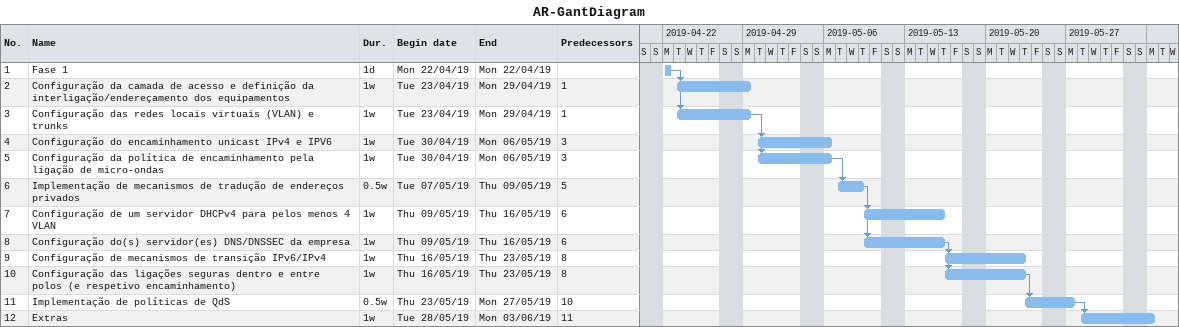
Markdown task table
AR-GantDiagram

| ID | Task | Duration | Start | Finish | Predecessors |
|---|---|---|---|---|---|
| 1 | Fase 1 | 1d | 2019-04-22 | 2019-04-22 |  |
| 2 | Configuração da camada de acesso e definição da interligação/endereçamento dos equipamentos | 1w | 2019-04-23 | 2019-04-29 | 1 |
| 3 | Configuração das redes locais virtuais (VLAN) e trunks | 1w | 2019-04-23 | 2019-04-29 | 1 |
| 4 | Configuração do encaminhamento unicast IPv4 e IPV6 | 1w | 2019-04-30 | 2019-05-06 | 3 |
| 5 | Configuração da política de encaminhamento pela ligação de micro-ondas | 1w | 2019-04-30 | 2019-05-06 | 3 |
| 6 | Implementação de mecanismos de tradução de endereços privados | 0.5w | 2019-05-07 | 2019-05-09 | 5 |
| 7 | Configuração de um servidor DHCPv4 para pelos menos 4 VLAN | 1w | 2019-05-09 | 2019-05-16 | 6 |
| 8 | Configuração do(s) servidor(es) DNS/DNSSEC da empresa | 1w | 2019-05-09 | 2019-05-16 | 6 |
| 9 | Configuração de mecanismos de transição IPv6/IPv4 | 1w | 2019-05-16 | 2019-05-23 | 8 |
| 10 | Configuração das ligações seguras dentro e entre polos (e respetivo encaminhamento) | 1w | 2019-05-16 | 2019-05-23 | 8 |
| 11 | Implementação de políticas de QdS | 0.5w | 2019-05-23 | 2019-05-27 | 10 |
| 12 | Extras | 1w | 2019-05-28 | 2019-06-03 | 11 |
